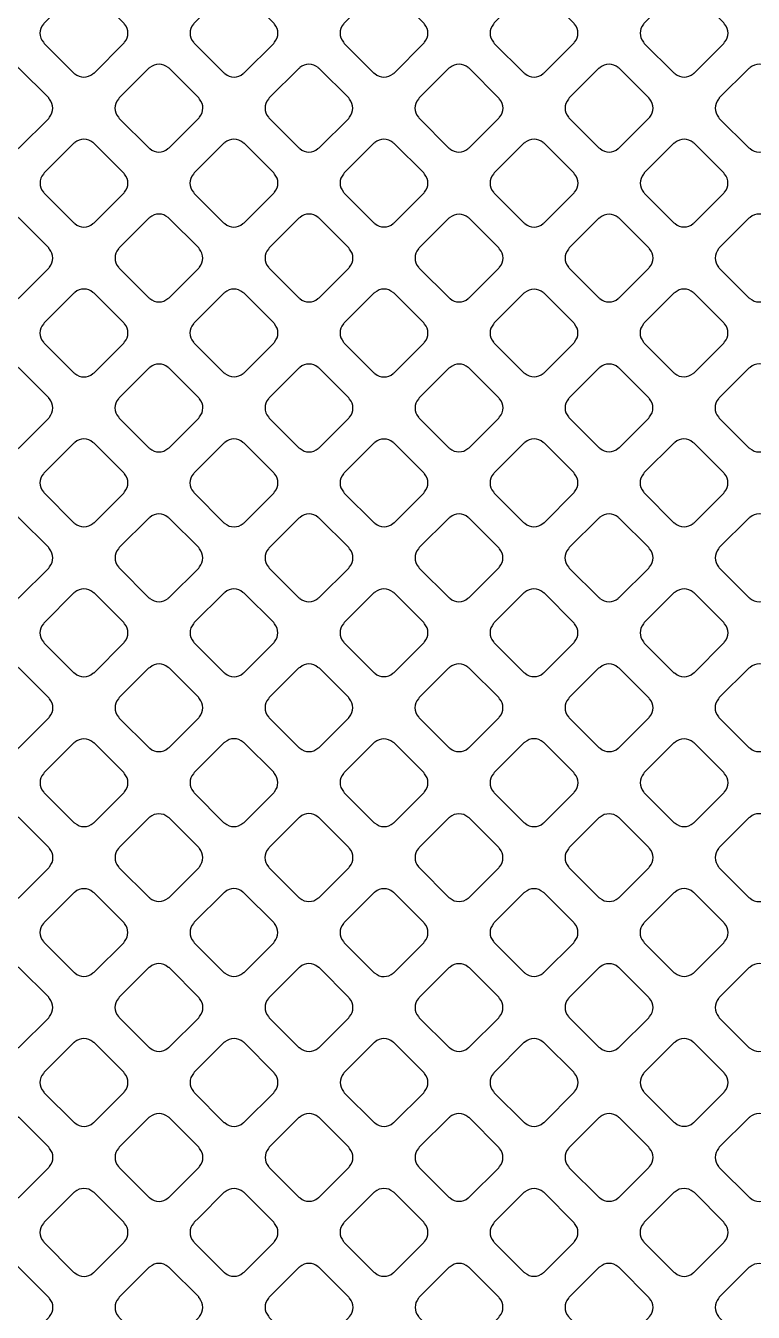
# Model space of a CAD drawing. Extents: x 0 to 248, y 0 to 175.
# Drawn here: x 89.79 to 90.835, y 135.872 to 137.722 of the extents above; entities that cross this region are included whole.
import ezdxf

# ---------------------------------------------------------------- set-up
doc = ezdxf.new("R2010")
doc.units = 0
doc.layers.add('gbr-dxf', color=7, linetype='Continuous')

msp = doc.modelspace()

# ---------------------------------------------------------------- linework, layer by layer
at = {"layer": 'gbr-dxf', "linetype": 'Continuous'}
for points in [[(89.8157, 137.7241, 0.378939), (89.8158, 137.6981, -0.100154), (89.8168, 137.6964), (89.8593, 137.6538, -0.095602), (89.861, 137.6529, 0.378747), (89.8869, 137.6529, -0.09601), (89.8885, 137.6539), (89.9313, 137.6966, -0.095916), (89.9323, 137.6983, 0.378952), (89.9323, 137.7242, -0.09601), (89.9313, 137.7258), (89.8887, 137.7684, -0.100093), (89.887, 137.7694, 0.379112), (89.8611, 137.7694, -0.096614), (89.8594, 137.7684), (89.8167, 137.7257, -0.095895)], [(90.0313, 137.6982, -0.082787), (90.0322, 137.6968), (90.075, 137.654, -0.096227), (90.0766, 137.653, 0.379422), (90.1026, 137.653, -0.095956), (90.1042, 137.654), (90.1467, 137.6965, -0.096332), (90.1477, 137.6981, 0.379308), (90.1477, 137.7241, -0.095968), (90.1467, 137.7257), (90.1042, 137.7683, -0.100093), (90.1024, 137.7693, 0.378945), (90.0765, 137.7693, -0.09657), (90.0749, 137.7684), (90.0323, 137.7258, -0.096423), (90.0313, 137.7241, 0.378964)], [(90.2468, 137.7241, 0.37947), (90.2469, 137.6982, -0.100399), (90.2479, 137.6964), (90.2904, 137.6539, -0.096627), (90.292, 137.653, 0.379308), (90.318, 137.6529, -0.095862), (90.3196, 137.6539), (90.3623, 137.6966, -0.095916), (90.3632, 137.6982, 0.379422), (90.3632, 137.7242, -0.096723), (90.3622, 137.7258), (90.3198, 137.7683, -0.100519), (90.318, 137.7693, 0.379357), (90.2921, 137.7694, -0.096507), (90.2904, 137.7684), (90.2478, 137.7258, -0.096527)], [(90.4624, 137.7242, 0.37947), (90.4624, 137.6983, -0.104392), (90.4634, 137.6965), (90.5059, 137.654, -0.10046), (90.5076, 137.653, 0.379451), (90.5336, 137.653, -0.096117), (90.5352, 137.654), (90.5778, 137.6966, -0.095796), (90.5788, 137.6982, 0.378633), (90.5788, 137.7241, -0.091952), (90.5779, 137.7257), (90.5351, 137.7684, -0.095602), (90.5335, 137.7694, 0.378964), (90.5076, 137.7694, -0.095862), (90.5059, 137.7684), (90.4634, 137.7259, -0.096423)], [(90.6779, 137.6983, -0.108396), (90.679, 137.6964), (90.7214, 137.654, -0.10417), (90.7232, 137.6529, 0.379011), (90.7492, 137.6529, -0.09601), (90.7508, 137.6539), (90.7934, 137.6965, -0.096227), (90.7944, 137.6981, 0.379422), (90.7944, 137.7241, -0.104293), (90.7933, 137.7259), (90.7509, 137.7683, -0.108174), (90.7491, 137.7693, 0.3795), (90.7231, 137.7693, -0.096614), (90.7215, 137.7684), (90.6789, 137.7258, -0.096539), (90.6779, 137.7242, 0.378645)], [(89.7081, 137.5904, -0.10047), (89.7091, 137.5887), (89.7516, 137.5462, -0.096857), (89.7533, 137.5452, 0.379237), (89.7792, 137.5452, -0.096031), (89.7808, 137.5462), (89.8234, 137.5887, -0.096328), (89.8244, 137.5904, 0.379465), (89.8243, 137.6163, -0.096723), (89.8234, 137.618), (89.7806, 137.6607, -0.083681), (89.7792, 137.6616, 0.379731), (89.7533, 137.6616, -0.096458), (89.7516, 137.6606), (89.7091, 137.6181, -0.096627), (89.7081, 137.6164, 0.379731)], [(89.9235, 137.6163, 0.378889), (89.9235, 137.5904, -0.104099), (89.9246, 137.5886), (89.967, 137.5462, -0.09979), (89.9687, 137.5452, 0.379639), (89.9947, 137.5452, -0.095956), (89.9963, 137.5461), (90.039, 137.5888, -0.096332), (90.0399, 137.5904, 0.379451), (90.04, 137.6163, -0.10824), (90.0389, 137.6182), (89.9964, 137.6607, -0.095895), (89.9948, 137.6617, 0.378645), (89.9689, 137.6617, -0.096355), (89.9672, 137.6607), (89.9245, 137.618, -0.096206)], [(90.1391, 137.5904, -0.091954), (90.1401, 137.5889), (90.1828, 137.5462, -0.087638), (90.1843, 137.5452, 0.379308), (90.2102, 137.5452, -0.095862), (90.2119, 137.5462), (90.2544, 137.5887, -0.095916), (90.2554, 137.5904, 0.378952), (90.2554, 137.6163, -0.103884), (90.2544, 137.6181), (90.2118, 137.6606, -0.092398), (90.2103, 137.6616, 0.37947), (90.1843, 137.6616, -0.096723), (90.1827, 137.6606), (90.1401, 137.6181, -0.096857), (90.1391, 137.6164, 0.379731)], [(90.3545, 137.6163, 0.379605), (90.3545, 137.5904, -0.092348), (90.3555, 137.5888), (90.3983, 137.546, -0.088202), (90.3998, 137.5451, 0.37981), (90.4257, 137.5451, -0.095956), (90.4274, 137.5461), (90.4701, 137.5888, -0.096332), (90.4711, 137.5905, 0.37981), (90.4711, 137.6164, -0.088442), (90.4701, 137.6179), (90.4274, 137.6607, -0.092898), (90.4258, 137.6616, 0.379297), (90.3999, 137.6617, -0.096367), (90.3982, 137.6607), (90.3555, 137.618, -0.096328)], [(90.5701, 137.6163, 0.379347), (90.5701, 137.5904, -0.091954), (90.5711, 137.5888), (90.6137, 137.5462, -0.104264), (90.6155, 137.5452, 0.379451), (90.6414, 137.5452, -0.096117), (90.6431, 137.5462), (90.6857, 137.5888, -0.095895), (90.6867, 137.5904, 0.378647), (90.6867, 137.6163, -0.087248), (90.6858, 137.6178), (90.6429, 137.6607, -0.091631), (90.6413, 137.6616, 0.378338), (90.6154, 137.6616, -0.096377), (90.6138, 137.6607), (90.5711, 137.618, -0.096539)], [(90.7857, 137.5904, -0.100428), (90.7867, 137.5887), (90.8292, 137.5462, -0.096842), (90.8309, 137.5452, 0.379465), (90.8568, 137.5452, -0.096103), (90.8585, 137.5462), (90.9011, 137.5888, -0.095819), (90.9021, 137.5905, 0.37981), (90.9021, 137.6164, -0.096458), (90.9011, 137.6181), (90.8587, 137.6605, -0.100824), (90.8569, 137.6616, 0.379731), (90.831, 137.6616, -0.096723), (90.8293, 137.6606), (90.7867, 137.618, -0.096857), (90.7858, 137.6163, 0.379297)], [(89.8158, 137.4827, -0.096259), (89.8168, 137.481), (89.8595, 137.4384, -0.092187), (89.861, 137.4374, 0.379201), (89.887, 137.4374, -0.095956), (89.8886, 137.4384), (89.9312, 137.481, -0.096332), (89.9322, 137.4826, 0.37981), (89.9322, 137.5086, -0.084073), (89.9313, 137.51), (89.8884, 137.5529, -0.088334), (89.887, 137.5538, 0.379357), (89.861, 137.5538, -0.096507), (89.8594, 137.5529), (89.8168, 137.5103, -0.096527), (89.8158, 137.5086, 0.379112)], [(90.0313, 137.4826, -0.107999), (90.0324, 137.4808), (90.0747, 137.4385, -0.104691), (90.0765, 137.4374, 0.379237), (90.1024, 137.4374, -0.09601), (90.1041, 137.4384), (90.1467, 137.4811, -0.096227), (90.1477, 137.4827, 0.379465), (90.1477, 137.5087, -0.104293), (90.1467, 137.5105), (90.1044, 137.5528, -0.108174), (90.1025, 137.5538, 0.379731), (90.0765, 137.5538, -0.096723), (90.0749, 137.5528), (90.0323, 137.5103, -0.096857), (90.0313, 137.5086, 0.379731)], [(90.2469, 137.5087, 0.378889), (90.2469, 137.4828, -0.096117), (90.2479, 137.4811), (90.2905, 137.4384, -0.092126), (90.2921, 137.4375, 0.379413), (90.3181, 137.4375, -0.096367), (90.3197, 137.4384), (90.3622, 137.481, -0.095895), (90.3632, 137.4826, 0.379201), (90.3632, 137.5086, -0.10047), (90.3622, 137.5103), (90.3197, 137.5527, -0.10399), (90.3179, 137.5538, 0.379297), (90.292, 137.5538, -0.096367), (90.2904, 137.5528), (90.2478, 137.5103, -0.095997)], [(90.4623, 137.4826, -0.087784), (90.4632, 137.4811), (90.5059, 137.4384, -0.100151), (90.5076, 137.4374, 0.37981), (90.5336, 137.4374, -0.095956), (90.5353, 137.4384), (90.5779, 137.481, -0.096332), (90.5789, 137.4826, 0.37981), (90.5789, 137.5086, -0.092523), (90.5779, 137.5102), (90.5352, 137.5529, -0.096857), (90.5336, 137.5538, 0.379731), (90.5076, 137.5538, -0.096458), (90.5059, 137.5529), (90.4633, 137.5102, -0.096627), (90.4623, 137.5085, 0.379731)], [(90.678, 137.5086, 0.37947), (90.678, 137.4826, -0.104392), (90.6791, 137.4809), (90.7214, 137.4385, -0.100151), (90.7231, 137.4375, 0.37981), (90.7491, 137.4375, -0.095956), (90.7508, 137.4385), (90.7933, 137.481, -0.096332), (90.7943, 137.4827, 0.379092), (90.7943, 137.5086, -0.09119), (90.7934, 137.5102), (90.7508, 137.5528, -0.095488), (90.7491, 137.5538, 0.37905), (90.7232, 137.5538, -0.095968), (90.7215, 137.5528), (90.679, 137.5103, -0.096857)], [(89.708, 137.4008, 0.379605), (89.708, 137.3749, -0.096625), (89.709, 137.3732), (89.7517, 137.3306, -0.092233), (89.7532, 137.3296, 0.37981), (89.7792, 137.3296, -0.095956), (89.7808, 137.3306), (89.8235, 137.3732, -0.096332), (89.8244, 137.3749, 0.37981), (89.8244, 137.4008, -0.10047), (89.8234, 137.4026), (89.7808, 137.4452, -0.088202), (89.7793, 137.4461, 0.379297), (89.7533, 137.4462, -0.096217), (89.7517, 137.4452), (89.709, 137.4025, -0.096527)], [(89.9236, 137.4009, 0.37947), (89.9236, 137.3749, -0.100399), (89.9246, 137.3732), (89.9671, 137.3307, -0.096627), (89.9688, 137.3297, 0.379308), (89.9947, 137.3297, -0.095862), (89.9964, 137.3307), (90.0389, 137.3732, -0.095916), (90.0399, 137.3748, 0.379422), (90.0399, 137.4008, -0.096723), (90.0389, 137.4025), (89.9962, 137.4452, -0.083681), (89.9948, 137.4461, 0.379357), (89.9688, 137.4461, -0.096507), (89.9672, 137.4451), (89.9246, 137.4025, -0.096527)], [(90.139, 137.4008, 0.37947), (90.1391, 137.3749, -0.103917), (90.1401, 137.3731), (90.1825, 137.3306, -0.10046), (90.1843, 137.3296, 0.37981), (90.2102, 137.3296, -0.096625), (90.2119, 137.3306), (90.2545, 137.3732, -0.096111), (90.2555, 137.3749, 0.379308), (90.2555, 137.4008, -0.108121), (90.2544, 137.4027), (90.212, 137.4452, -0.096527), (90.2103, 137.4462, 0.379), (90.1844, 137.4462, -0.095862), (90.1827, 137.4452), (90.14, 137.4025, -0.096328)], [(90.3546, 137.3749, -0.087613), (90.3555, 137.3734), (90.3985, 137.3305, -0.083), (90.3999, 137.3296, 0.37889), (90.4258, 137.3296, -0.096117), (90.4275, 137.3306), (90.4701, 137.3732, -0.095895), (90.4711, 137.3749, 0.379201), (90.4711, 137.4008, -0.092348), (90.4701, 137.4024), (90.4274, 137.4451, -0.096111), (90.4258, 137.446, 0.379731), (90.3998, 137.446, -0.096458), (90.3982, 137.4451), (90.3556, 137.4025, -0.096627), (90.3546, 137.4009, 0.3795)], [(90.5701, 137.3748, -0.087848), (90.571, 137.3733), (90.6136, 137.3307, -0.10046), (90.6153, 137.3297, 0.37981), (90.6413, 137.3297, -0.096625), (90.643, 137.3307), (90.6856, 137.3733, -0.096111), (90.6866, 137.3749, 0.37981), (90.6866, 137.4009, -0.092418), (90.6856, 137.4025), (90.643, 137.445, -0.096857), (90.6414, 137.446, 0.379731), (90.6154, 137.446, -0.096458), (90.6138, 137.445), (90.5711, 137.4024, -0.096627), (90.5701, 137.4007, 0.379731)], [(90.7857, 137.4009, 0.379347), (90.7857, 137.3749, -0.096625), (90.7867, 137.3733), (90.8292, 137.3307, -0.092233), (90.8308, 137.3297, 0.379308), (90.8567, 137.3297, -0.09601), (90.8584, 137.3307), (90.9011, 137.3734, -0.096227), (90.9021, 137.3751, 0.37874), (90.9021, 137.401, -0.08282), (90.9012, 137.4024), (90.8583, 137.4452, -0.087742), (90.8569, 137.4461, 0.378338), (90.831, 137.4462, -0.096025), (90.8293, 137.4452), (90.7866, 137.4025, -0.095895)], [(89.8158, 137.293, 0.379249), (89.8158, 137.2671, -0.092348), (89.8167, 137.2655), (89.8595, 137.2228, -0.088334), (89.8609, 137.2219, 0.379237), (89.8869, 137.2218, -0.096031), (89.8885, 137.2228), (89.9313, 137.2656, -0.095585), (89.9323, 137.2672, 0.379011), (89.9323, 137.2932, -0.087946), (89.9314, 137.2946), (89.8886, 137.3374, -0.092398), (89.887, 137.3384, 0.379112), (89.8611, 137.3384, -0.096614), (89.8594, 137.3374), (89.8167, 137.2947, -0.096195)], [(90.0313, 137.2931, 0.379605), (90.0313, 137.2671, -0.092348), (90.0323, 137.2656), (90.0748, 137.223, -0.10399), (90.0766, 137.222, 0.37981), (90.1026, 137.222, -0.095956), (90.1042, 137.223), (90.1467, 137.2655, -0.096332), (90.1477, 137.2671, 0.37981), (90.1477, 137.2931, -0.088442), (90.1468, 137.2946), (90.104, 137.3373, -0.092898), (90.1024, 137.3383, 0.379297), (90.0765, 137.3383, -0.096367), (90.0749, 137.3373), (90.0323, 137.2947, -0.096328)], [(90.2468, 137.2931, 0.37947), (90.2469, 137.2671, -0.107999), (90.2479, 137.2653), (90.2903, 137.2229, -0.104264), (90.2921, 137.2218, 0.37981), (90.3181, 137.2218, -0.096625), (90.3197, 137.2228), (90.3623, 137.2654, -0.096111), (90.3633, 137.2671, 0.379308), (90.3633, 137.293, -0.104256), (90.3623, 137.2948), (90.3199, 137.3373, -0.108196), (90.318, 137.3383, 0.379), (90.2921, 137.3383, -0.095968), (90.2904, 137.3373), (90.2478, 137.2947, -0.096527)], [(90.4624, 137.2671, -0.083226), (90.4633, 137.2657), (90.506, 137.2229, -0.095895), (90.5077, 137.222, 0.378747), (90.5336, 137.222, -0.09601), (90.5352, 137.2229), (90.5778, 137.2655, -0.096227), (90.5787, 137.2671, 0.379422), (90.5787, 137.2931, -0.096458), (90.5778, 137.2947), (90.5353, 137.3372, -0.100499), (90.5336, 137.3382, 0.379731), (90.5076, 137.3382, -0.096458), (90.5059, 137.3372), (90.4634, 137.2947, -0.096627), (90.4624, 137.293, 0.3795)], [(90.6779, 137.2931, 0.378939), (90.6779, 137.2671, -0.100082), (90.6789, 137.2654), (90.7214, 137.2229, -0.096227), (90.723, 137.2219, 0.379201), (90.749, 137.222, -0.095956), (90.7506, 137.2229), (90.7932, 137.2656, -0.096111), (90.7942, 137.2672, 0.37981), (90.7942, 137.2932, -0.096458), (90.7932, 137.2948), (90.7508, 137.3373, -0.100824), (90.7491, 137.3383, 0.3795), (90.7231, 137.3383, -0.096614), (90.7215, 137.3373), (90.6789, 137.2947, -0.096539)], [(89.7081, 137.1594, -0.09253), (89.7091, 137.1578), (89.7518, 137.1151, -0.088207), (89.7533, 137.1142, 0.379308), (89.7792, 137.1142, -0.095862), (89.7809, 137.1151), (89.8234, 137.1577, -0.095916), (89.8244, 137.1593, 0.378952), (89.8244, 137.1853, -0.103884), (89.8234, 137.187), (89.7808, 137.2296, -0.092398), (89.7792, 137.2306, 0.37947), (89.7533, 137.2305, -0.096723), (89.7516, 137.2296), (89.7091, 137.187, -0.096857), (89.7081, 137.1854, 0.379731)], [(89.9235, 137.1853, 0.37947), (89.9235, 137.1594, -0.096625), (89.9245, 137.1577), (89.9672, 137.1151, -0.092233), (89.9687, 137.1141, 0.37981), (89.9947, 137.1141, -0.095956), (89.9963, 137.1151), (90.039, 137.1577, -0.096332), (90.0399, 137.1594, 0.379308), (90.04, 137.1853, -0.100076), (90.039, 137.187), (89.9963, 137.2297, -0.087865), (89.9948, 137.2306, 0.379), (89.9689, 137.2306, -0.095968), (89.9672, 137.2297), (89.9245, 137.187, -0.096423)], [(90.1391, 137.1594, -0.10047), (90.1401, 137.1577), (90.1827, 137.1151, -0.096111), (90.1844, 137.1141, 0.37981), (90.2104, 137.1141, -0.095956), (90.212, 137.1151), (90.2545, 137.1576, -0.096332), (90.2555, 137.1592, 0.37981), (90.2555, 137.1852, -0.096723), (90.2545, 137.1869), (90.2117, 137.2297, -0.083681), (90.2103, 137.2305, 0.379731), (90.1843, 137.2305, -0.096458), (90.1827, 137.2296), (90.1401, 137.187, -0.096627), (90.1391, 137.1854, 0.379731)], [(90.3546, 137.1852, 0.37947), (90.3546, 137.1593, -0.099964), (90.3556, 137.1575), (90.3981, 137.1151, -0.096111), (90.3998, 137.1141, 0.37981), (90.4257, 137.1141, -0.095956), (90.4274, 137.1151), (90.4701, 137.1578, -0.096332), (90.4711, 137.1594, 0.379308), (90.4711, 137.1854, -0.095968), (90.4701, 137.187), (90.4276, 137.2295, -0.10077), (90.4259, 137.2305, 0.379), (90.4, 137.2305, -0.095968), (90.3983, 137.2296), (90.3556, 137.1869, -0.096527)], [(90.5701, 137.1853, 0.379249), (90.5701, 137.1594, -0.083317), (90.571, 137.158), (90.6137, 137.1153, -0.096111), (90.6153, 137.1143, 0.379308), (90.6413, 137.1143, -0.09601), (90.6429, 137.1152), (90.6855, 137.1578, -0.095916), (90.6864, 137.1594, 0.379422), (90.6864, 137.1854, -0.096625), (90.6854, 137.187), (90.643, 137.2295, -0.100476), (90.6413, 137.2305, 0.3795), (90.6153, 137.2305, -0.096614), (90.6137, 137.2295), (90.5711, 137.1869, -0.096195)], [(90.7855, 137.1853, 0.378939), (90.7855, 137.1594, -0.092029), (90.7865, 137.1578), (90.8293, 137.115, -0.087648), (90.8308, 137.1141, 0.379201), (90.8568, 137.1141, -0.095956), (90.8584, 137.1151), (90.9011, 137.1578, -0.096332), (90.9021, 137.1594, 0.37981), (90.9021, 137.1854, -0.088442), (90.9012, 137.1869), (90.8584, 137.2297, -0.092289), (90.8568, 137.2306, 0.3795), (90.8309, 137.2307, -0.096614), (90.8292, 137.2297), (90.7865, 137.187, -0.096195)], [(89.8158, 137.0776, 0.379605), (89.8158, 137.0516, -0.088014), (89.8167, 137.0501), (89.8596, 137.0073, -0.083733), (89.861, 137.0064, 0.37981), (89.887, 137.0064, -0.096625), (89.8886, 137.0074), (89.9312, 137.05, -0.096111), (89.9322, 137.0516, 0.37981), (89.9322, 137.0776, -0.09253), (89.9312, 137.0791), (89.8886, 137.1218, -0.096627), (89.887, 137.1228, 0.379297), (89.861, 137.1228, -0.096355), (89.8594, 137.1218), (89.8168, 137.0792, -0.096423)], [(90.0313, 137.0515, -0.087784), (90.0322, 137.0501), (90.0749, 137.0073, -0.100151), (90.0766, 137.0063, 0.37981), (90.1026, 137.0063, -0.095956), (90.1042, 137.0073), (90.1468, 137.0499, -0.096332), (90.1478, 137.0516, 0.37981), (90.1478, 137.0776, -0.092348), (90.1469, 137.0791), (90.1042, 137.1218, -0.096111), (90.1025, 137.1228, 0.379731), (90.0766, 137.1228, -0.096458), (90.0749, 137.1218), (90.0322, 137.0792, -0.096627), (90.0313, 137.0775, 0.379731)], [(90.2469, 137.0515, -0.092139), (90.2479, 137.05), (90.2903, 137.0075, -0.104264), (90.2921, 137.0065, 0.37981), (90.3181, 137.0065, -0.096625), (90.3197, 137.0074), (90.3622, 137.0499, -0.096111), (90.3632, 137.0516, 0.37981), (90.3632, 137.0776, -0.088014), (90.3623, 137.079), (90.3196, 137.1217, -0.092623), (90.318, 137.1227, 0.379731), (90.2921, 137.1227, -0.096458), (90.2904, 137.1217), (90.2479, 137.0792, -0.096627), (90.2469, 137.0775, 0.379731)], [(90.4623, 137.0515, -0.096625), (90.4633, 137.0499), (90.5056, 137.0075, -0.107961), (90.5075, 137.0065, 0.37981), (90.5335, 137.0065, -0.095956), (90.5351, 137.0074), (90.5778, 137.0501, -0.096332), (90.5787, 137.0517, 0.37981), (90.5787, 137.0777, -0.10047), (90.5777, 137.0794), (90.5354, 137.1218, -0.10399), (90.5336, 137.1228, 0.379731), (90.5076, 137.1228, -0.096458), (90.5059, 137.1218), (90.4633, 137.0792, -0.096627), (90.4623, 137.0775, 0.379731)], [(90.6779, 137.0517, -0.096625), (90.6789, 137.0501), (90.7216, 137.0074, -0.092072), (90.7231, 137.0064, 0.379451), (90.7491, 137.0064, -0.096117), (90.7507, 137.0074), (90.7933, 137.0499, -0.095796), (90.7943, 137.0516, 0.378779), (90.7943, 137.0775, -0.099971), (90.7933, 137.0792), (90.7507, 137.1218, -0.104677), (90.7489, 137.1228, 0.37947), (90.723, 137.1228, -0.096458), (90.7213, 137.1218), (90.6789, 137.0794, -0.096627), (90.6779, 137.0777, 0.379731)], [(89.708, 136.9698, 0.379605), (89.708, 136.9438, -0.103917), (89.7091, 136.942), (89.7515, 136.8996, -0.10046), (89.7532, 136.8986, 0.379451), (89.7792, 136.8986, -0.096117), (89.7808, 136.8996), (89.8235, 136.9422, -0.095796), (89.8245, 136.9439, 0.37889), (89.8244, 136.9698, -0.107922), (89.8234, 136.9717), (89.7809, 137.0141, -0.095796), (89.7793, 137.0151, 0.378645), (89.7534, 137.0151, -0.09657), (89.7517, 137.0141), (89.709, 136.9714, -0.096423)], [(89.9236, 136.9439, -0.09253), (89.9246, 136.9423), (89.9674, 136.8995, -0.088207), (89.9689, 136.8986, 0.37981), (89.9948, 136.8986, -0.096625), (89.9965, 136.8996), (90.039, 136.9421, -0.096111), (90.0399, 136.9437, 0.37981), (90.0399, 136.9697, -0.104293), (90.0389, 136.9715), (89.9963, 137.0141, -0.092289), (89.9948, 137.015, 0.379731), (89.9688, 137.015, -0.096723), (89.9671, 137.014), (89.9246, 136.9715, -0.096857), (89.9236, 136.9699, 0.379731)], [(90.1391, 136.9438, -0.096625), (90.1401, 136.9421), (90.1827, 136.8995, -0.092072), (90.1843, 136.8986, 0.37981), (90.2102, 136.8986, -0.096625), (90.2119, 136.8996), (90.2545, 136.9422, -0.096111), (90.2555, 136.9438, 0.37981), (90.2555, 136.9698, -0.100585), (90.2545, 136.9715), (90.2119, 137.0141, -0.088202), (90.2104, 137.015, 0.379731), (90.1844, 137.015, -0.096458), (90.1828, 137.014), (90.1401, 136.9714, -0.096627), (90.1391, 136.9697, 0.379731)], [(90.3546, 136.9698, 0.378939), (90.3546, 136.9439, -0.096117), (90.3556, 136.9422), (90.3982, 136.8996, -0.092187), (90.3998, 136.8987, 0.379201), (90.4257, 136.8987, -0.095956), (90.4274, 136.8997), (90.47, 136.9423, -0.096111), (90.4709, 136.9439, 0.37981), (90.4709, 136.9699, -0.083792), (90.47, 136.9713), (90.4273, 137.0141, -0.088207), (90.4258, 137.015, 0.3795), (90.3998, 137.015, -0.096614), (90.3982, 137.014), (90.3556, 136.9715, -0.096539)], [(90.57, 136.9438, -0.096625), (90.571, 136.9422), (90.6135, 136.8997, -0.107817), (90.6153, 136.8986, 0.37981), (90.6413, 136.8986, -0.096625), (90.643, 136.8996), (90.6856, 136.9422, -0.096111), (90.6866, 136.9439, 0.37981), (90.6866, 136.9699, -0.100399), (90.6855, 136.9716), (90.6431, 137.0141, -0.10437), (90.6413, 137.0151, 0.379731), (90.6153, 137.0151, -0.096458), (90.6136, 137.0141), (90.571, 136.9715, -0.096627), (90.57, 136.9698, 0.379731)], [(90.7857, 136.9439, -0.087784), (90.7866, 136.9424), (90.8295, 136.8995, -0.083651), (90.8309, 136.8986, 0.37981), (90.8569, 136.8986, -0.095956), (90.8585, 136.8996), (90.9011, 136.9421, -0.096332), (90.9021, 136.9438, 0.37981), (90.9021, 136.9698, -0.092348), (90.9011, 136.9713), (90.8585, 137.014, -0.096111), (90.8568, 137.015, 0.379731), (90.8308, 137.015, -0.096458), (90.8292, 137.014), (90.7867, 136.9715, -0.096627), (90.7857, 136.9698, 0.379731)], [(89.8158, 136.862, 0.37947), (89.8158, 136.836, -0.099964), (89.8168, 136.8343), (89.8594, 136.7917, -0.09904), (89.8611, 136.7908, 0.378858), (89.887, 136.7908, -0.095527), (89.8886, 136.7917), (89.9314, 136.8345, -0.095796), (89.9323, 136.8361, 0.379292), (89.9323, 136.8621, -0.096625), (89.9313, 136.8637), (89.8888, 136.9063, -0.100151), (89.887, 136.9073, 0.379357), (89.8611, 136.9073, -0.096507), (89.8594, 136.9063), (89.8167, 136.8636, -0.096527)], [(90.0314, 136.8361, -0.095866), (90.0324, 136.8345), (90.075, 136.7919, -0.095602), (90.0766, 136.7909, 0.378906), (90.1026, 136.7909, -0.095506), (90.1042, 136.7919), (90.1467, 136.8344, -0.095796), (90.1477, 136.8361, 0.379292), (90.1477, 136.862, -0.100902), (90.1467, 136.8637), (90.1043, 136.9061, -0.104691), (90.1025, 136.9071, 0.379731), (90.0765, 136.9071, -0.096723), (90.0749, 136.9061), (90.0325, 136.8637, -0.096857), (90.0315, 136.8621, 0.379412)], [(90.2468, 136.8361, -0.099534), (90.2478, 136.8344), (90.2904, 136.7918, -0.091364), (90.292, 136.7909, 0.378943), (90.3179, 136.7909, -0.09527), (90.3195, 136.7918), (90.3623, 136.8346, -0.095798), (90.3632, 136.8362, 0.378386), (90.3632, 136.8621, -0.096238), (90.3622, 136.8638), (90.3197, 136.9063, -0.10077), (90.318, 136.9073, 0.379), (90.2921, 136.9073, -0.095968), (90.2904, 136.9063), (90.2478, 136.8637, -0.096527), (90.2468, 136.862, 0.379023)], [(90.4623, 136.8363, -0.103681), (90.4634, 136.8345), (90.5059, 136.792, -0.103498), (90.5077, 136.7909, 0.378906), (90.5336, 136.7909, -0.095506), (90.5352, 136.7919), (90.5778, 136.8344, -0.095796), (90.5787, 136.8361, 0.379292), (90.5787, 136.862, -0.092636), (90.5778, 136.8636), (90.5351, 136.9063, -0.096627), (90.5334, 136.9073, 0.3795), (90.5075, 136.9073, -0.096614), (90.5058, 136.9063), (90.4633, 136.8638, -0.096527), (90.4624, 136.8622, 0.378364)], [(90.6779, 136.8361, -0.103506), (90.6789, 136.8343), (90.7214, 136.7917, -0.09904), (90.7231, 136.7908, 0.378894), (90.7491, 136.7908, -0.095506), (90.7507, 136.7917), (90.7934, 136.8344, -0.095796), (90.7943, 136.836, 0.379292), (90.7943, 136.862, -0.108361), (90.7933, 136.8639), (90.7508, 136.9063, -0.096857), (90.7491, 136.9073, 0.379357), (90.7232, 136.9073, -0.096507), (90.7215, 136.9064), (90.6788, 136.8637, -0.096527), (90.6779, 136.862, 0.379023)], [(89.7081, 136.7283, -0.091558), (89.709, 136.7268), (89.7516, 136.6842, -0.104018), (89.7534, 136.6831, 0.379731), (89.7794, 136.6831, -0.095865), (89.781, 136.6841), (89.8235, 136.7266, -0.095628), (89.8245, 136.7282, 0.379731), (89.8245, 136.7542, -0.087748), (89.8236, 136.7557), (89.7811, 136.7981, -0.095886), (89.7791, 136.7993, 0.379617), (89.7533, 136.7993, -0.099022), (89.7512, 136.7981), (89.709, 136.7559, -0.096266), (89.7081, 136.7543, 0.379731)], [(89.9236, 136.7282, -0.103612), (89.9246, 136.7265), (89.967, 136.6841, -0.09979), (89.9687, 136.6831, 0.379731), (89.9947, 136.6831, -0.09572), (89.9963, 136.6841), (90.039, 136.7267, -0.095916), (90.0399, 136.7283, 0.379731), (90.0399, 136.7543, -0.107762), (90.0389, 136.7562), (89.9969, 136.7981, -0.098954), (89.9948, 136.7994, 0.379525), (89.969, 136.7994, -0.099214), (89.9669, 136.7981), (89.9246, 136.7559, -0.096266), (89.9236, 136.7542, 0.379731)], [(90.1391, 136.7284, -0.091663), (90.1401, 136.7268), (90.1828, 136.6841, -0.086956), (90.1843, 136.6832, 0.379731), (90.2102, 136.6832, -0.095756), (90.2119, 136.6842), (90.2544, 136.7267, -0.095628), (90.2553, 136.7283, 0.379731), (90.2553, 136.7543, -0.104215), (90.2543, 136.7561), (90.2122, 136.7982, -0.095886), (90.2102, 136.7994, 0.379525), (90.1844, 136.7994, -0.099214), (90.1823, 136.7981), (90.1401, 136.756, -0.096266), (90.1391, 136.7543, 0.379731)], [(90.3545, 136.7283, -0.08701), (90.3554, 136.7269), (90.3981, 136.6841, -0.099696), (90.3998, 136.6831, 0.379287), (90.4258, 136.6831, -0.095612), (90.4274, 136.6841), (90.4701, 136.7268, -0.095602), (90.4711, 136.7284, 0.379293), (90.471, 136.7543, -0.091954), (90.4701, 136.7559), (90.4276, 136.7983, -0.091168), (90.4257, 136.7995, 0.379961), (90.3998, 136.7995, -0.092718), (90.3979, 136.7983), (90.3555, 136.7559, -0.096111), (90.3545, 136.7543, 0.379289)], [(90.5701, 136.7283, -0.091558), (90.5711, 136.7268), (90.6137, 136.6842, -0.104584), (90.6155, 136.6831, 0.379672), (90.6414, 136.6831, -0.095612), (90.6431, 136.6841), (90.6856, 136.7266, -0.095602), (90.6866, 136.7283, 0.378906), (90.6866, 136.7542, -0.087191), (90.6857, 136.7557), (90.6431, 136.7982, -0.093481), (90.6411, 136.7994, 0.378975), (90.6154, 136.7993, -0.099382), (90.6133, 136.7981), (90.5711, 136.7559, -0.096266), (90.5701, 136.7543, 0.379731)], [(90.7856, 136.7541, 0.379293), (90.7856, 136.7282, -0.096119), (90.7866, 136.7266), (90.829, 136.6842, -0.107475), (90.8309, 136.6831, 0.379731), (90.8568, 136.6831, -0.09572), (90.8585, 136.6841), (90.9011, 136.7267, -0.096214), (90.9021, 136.7284, 0.379672), (90.9021, 136.7543, -0.099645), (90.9011, 136.756), (90.8591, 136.7981, -0.105033), (90.8568, 136.7994, 0.378431), (90.8311, 136.7994, -0.098463), (90.829, 136.7981), (90.7866, 136.7558, -0.095796)], [(89.8159, 136.6205, -0.091663), (89.8168, 136.6189), (89.8593, 136.5765, -0.103446), (89.8611, 136.5754, 0.379731), (89.8871, 136.5754, -0.096265), (89.8887, 136.5764), (89.9312, 136.6189, -0.095916), (89.9322, 136.6205, 0.379731), (89.9322, 136.6465, -0.087549), (89.9313, 136.648), (89.8886, 136.6907, -0.091913), (89.887, 136.6916, 0.379731), (89.861, 136.6916, -0.09572), (89.8594, 136.6907), (89.8168, 136.6481, -0.096266), (89.8159, 136.6465, 0.379731)], [(90.0313, 136.6206, -0.103506), (90.0323, 136.6188), (90.0747, 136.5764, -0.100039), (90.0765, 136.5754, 0.379287), (90.1024, 136.5754, -0.095612), (90.104, 136.5763), (90.1467, 136.619, -0.095394), (90.1477, 136.6206, 0.379293), (90.1476, 136.6466, -0.107426), (90.1466, 136.6485), (90.1042, 136.6908, -0.095958), (90.1026, 136.6918, 0.379731), (90.0766, 136.6918, -0.09572), (90.075, 136.6908), (90.0323, 136.6482, -0.096332), (90.0313, 136.6465, 0.379289)], [(90.2469, 136.6207, -0.096265), (90.2478, 136.6191), (90.2905, 136.5764, -0.091703), (90.2921, 136.5754, 0.379731), (90.3181, 136.5754, -0.096265), (90.3197, 136.5764), (90.3622, 136.6189, -0.095916), (90.3632, 136.6205, 0.379731), (90.3632, 136.6465, -0.100082), (90.3622, 136.6482), (90.3197, 136.6907, -0.103868), (90.3179, 136.6917, 0.379731), (90.2919, 136.6917, -0.096265), (90.2903, 136.6908), (90.2478, 136.6483, -0.095916), (90.2469, 136.6467, 0.379731)], [(90.4623, 136.6205, -0.087343), (90.4632, 136.619), (90.506, 136.5763, -0.099711), (90.5077, 136.5753, 0.379293), (90.5336, 136.5753, -0.095956), (90.5353, 136.5763), (90.5779, 136.6189, -0.096266), (90.5789, 136.6205, 0.379731), (90.5789, 136.6465, -0.091558), (90.5779, 136.6481), (90.5352, 136.6908, -0.096332), (90.5336, 136.6918, 0.379289), (90.5076, 136.6918, -0.095506), (90.506, 136.6908), (90.4633, 136.6481, -0.095935), (90.4623, 136.6464, 0.379287)], [(90.678, 136.6205, -0.091745), (90.6789, 136.6189), (90.7214, 136.5765, -0.104018), (90.7232, 136.5754, 0.379731), (90.7491, 136.5754, -0.09572), (90.7508, 136.5764), (90.7933, 136.6189, -0.096266), (90.7943, 136.6205, 0.379731), (90.7943, 136.6465, -0.087372), (90.7933, 136.648), (90.7506, 136.6907, -0.091437), (90.7491, 136.6916, 0.379731), (90.7231, 136.6916, -0.096265), (90.7215, 136.6907), (90.6789, 136.6481, -0.095916), (90.678, 136.6465, 0.379731)], [(89.7082, 136.5128, -0.099534), (89.7092, 136.5111), (89.7517, 136.4686, -0.095602), (89.7533, 136.4676, 0.378943), (89.7793, 136.4676, -0.095866), (89.7809, 136.4686), (89.8235, 136.5112, -0.095585), (89.8245, 136.5128, 0.379324), (89.8245, 136.5388, -0.095612), (89.8235, 136.5404), (89.781, 136.5829, -0.099711), (89.7793, 136.5839, 0.378858), (89.7533, 136.5839, -0.095506), (89.7517, 136.583), (89.7092, 136.5404, -0.095602), (89.7082, 136.5388, 0.378858)], [(89.9236, 136.5128, -0.091685), (89.9245, 136.5112), (89.967, 136.4688, -0.103446), (89.9688, 136.4677, 0.379731), (89.9948, 136.4677, -0.095756), (89.9964, 136.4687), (90.0389, 136.5112, -0.095628), (90.0399, 136.5128, 0.379731), (90.0399, 136.5388, -0.087748), (90.039, 136.5403), (89.9963, 136.583, -0.091964), (89.9947, 136.5839, 0.379731), (89.9687, 136.5839, -0.096265), (89.9671, 136.583), (89.9245, 136.5404, -0.095916), (89.9236, 136.5388, 0.379731)], [(90.139, 136.5128, -0.103834), (90.14, 136.5111), (90.1825, 136.4686, -0.099696), (90.1843, 136.4676, 0.379731), (90.2102, 136.4676, -0.096265), (90.2119, 136.4685), (90.2545, 136.5112, -0.096266), (90.2555, 136.5128, 0.379731), (90.2555, 136.5388, -0.107718), (90.2544, 136.5406), (90.2119, 136.5831, -0.095916), (90.2103, 136.5841, 0.379731), (90.1843, 136.5841, -0.096265), (90.1827, 136.5831), (90.14, 136.5405, -0.095916), (90.139, 136.5388, 0.379731)], [(90.3546, 136.5128, -0.082796), (90.3555, 136.5114), (90.3983, 136.4686, -0.096266), (90.3999, 136.4676, 0.379731), (90.4259, 136.4676, -0.09572), (90.4276, 136.4686), (90.4701, 136.5111, -0.096266), (90.471, 136.5127, 0.379731), (90.471, 136.5387, -0.09572), (90.4701, 136.5403), (90.4275, 136.5829, -0.100054), (90.4257, 136.5839, 0.379731), (90.3998, 136.5839, -0.096265), (90.3981, 136.583), (90.3556, 136.5404, -0.095916), (90.3546, 136.5388, 0.379731)], [(90.5701, 136.5127, -0.087314), (90.571, 136.5112), (90.6136, 136.4686, -0.099696), (90.6153, 136.4676, 0.379731), (90.6413, 136.4676, -0.096265), (90.643, 136.4686), (90.6856, 136.5112, -0.096266), (90.6866, 136.5128, 0.379731), (90.6866, 136.5388, -0.092139), (90.6856, 136.5404), (90.643, 136.583, -0.096227), (90.6414, 136.5839, 0.379731), (90.6154, 136.5839, -0.096265), (90.6138, 136.583), (90.5711, 136.5403, -0.096266), (90.5701, 136.5386, 0.379731)], [(90.7857, 136.5388, 0.379293), (90.7857, 136.5128, -0.095956), (90.7866, 136.5112), (90.8293, 136.4685, -0.092233), (90.8309, 136.4675, 0.379321), (90.8569, 136.4675, -0.095506), (90.8585, 136.4685), (90.9011, 136.5111, -0.095796), (90.9021, 136.5128, 0.379293), (90.9021, 136.5387, -0.083151), (90.9012, 136.5401), (90.8583, 136.583, -0.087638), (90.8568, 136.584, 0.379321), (90.8309, 136.584, -0.09527), (90.8292, 136.583), (90.7866, 136.5404, -0.095602)], [(89.8158, 136.4051, -0.087248), (89.8167, 136.4036), (89.8594, 136.361, -0.099016), (89.8611, 136.36, 0.378858), (89.887, 136.36, -0.09527), (89.8886, 136.3609), (89.9312, 136.4035, -0.095602), (89.9322, 136.4052, 0.379293), (89.9322, 136.4311, -0.091954), (89.9312, 136.4327), (89.8886, 136.4753, -0.096266), (89.887, 136.4762, 0.379731), (89.861, 136.4762, -0.09572), (89.8594, 136.4753), (89.8168, 136.4327, -0.096332), (89.8158, 136.431, 0.379289)], [(90.0313, 136.4052, -0.099825), (90.0323, 136.4034), (90.0749, 136.3608, -0.095958), (90.0766, 136.3599, 0.379731), (90.1025, 136.3599, -0.09572), (90.1042, 136.3608), (90.1467, 136.4033, -0.096266), (90.1476, 136.405, 0.379731), (90.1476, 136.431, -0.09572), (90.1467, 136.4326), (90.1038, 136.4754, -0.083121), (90.1025, 136.4763, 0.379731), (90.0765, 136.4763, -0.096265), (90.0748, 136.4753), (90.0323, 136.4328, -0.095916), (90.0313, 136.4311, 0.379731)], [(90.2468, 136.4051, -0.107269), (90.2479, 136.4032), (90.2903, 136.3608, -0.103324), (90.2921, 136.3597, 0.379293), (90.3181, 136.3598, -0.09572), (90.3197, 136.3607), (90.3623, 136.4034, -0.096332), (90.3633, 136.405, 0.379289), (90.3633, 136.431, -0.103506), (90.3623, 136.4327), (90.3199, 136.4752, -0.107363), (90.318, 136.4762, 0.379293), (90.2921, 136.4762, -0.095956), (90.2904, 136.4752), (90.2478, 136.4327, -0.096314), (90.2469, 136.431, 0.379703)], [(90.4624, 136.4309, 0.379293), (90.4624, 136.405, -0.083151), (90.4633, 136.4036), (90.506, 136.3609, -0.095535), (90.5076, 136.3599, 0.379731), (90.5336, 136.3599, -0.09572), (90.5353, 136.3609), (90.5778, 136.4034, -0.096332), (90.5787, 136.405, 0.379289), (90.5788, 136.431, -0.09601), (90.5778, 136.4326), (90.5353, 136.4751, -0.100073), (90.5335, 136.4761, 0.379287), (90.5076, 136.4761, -0.096157), (90.506, 136.4752), (90.4634, 136.4326, -0.095796)], [(90.6778, 136.4309, 0.379293), (90.6778, 136.405, -0.087748), (90.6787, 136.4035), (90.7215, 136.3608, -0.100033), (90.7232, 136.3598, 0.379672), (90.7491, 136.3598, -0.096157), (90.7508, 136.3607), (90.7934, 136.4034, -0.095602), (90.7944, 136.405, 0.379214), (90.7944, 136.431, -0.092348), (90.7934, 136.4326), (90.7507, 136.4753, -0.096214), (90.7491, 136.4762, 0.379672), (90.7231, 136.4763, -0.095612), (90.7215, 136.4753), (90.6788, 136.4326, -0.095602)], [(89.7081, 136.2974, -0.09572), (89.7091, 136.2957), (89.7517, 136.2531, -0.091964), (89.7532, 136.2522, 0.379731), (89.7792, 136.2522, -0.095756), (89.7808, 136.2532), (89.8234, 136.2957, -0.095488), (89.8244, 136.2974, 0.379107), (89.8244, 136.3233, -0.101258), (89.8234, 136.3251), (89.781, 136.3674, -0.105686), (89.7792, 136.3685, 0.379506), (89.7533, 136.3685, -0.095973), (89.7516, 136.3675), (89.7091, 136.325, -0.096266), (89.7081, 136.3233, 0.379731)], [(89.9235, 136.2974, -0.08653), (89.9244, 136.2959), (89.9672, 136.2531, -0.099006), (89.9689, 136.2521, 0.378858), (89.9948, 136.2521, -0.095506), (89.9964, 136.2531), (90.039, 136.2957, -0.095602), (90.04, 136.2974, 0.379214), (90.04, 136.3233, -0.092139), (90.039, 136.3249), (89.9963, 136.3676, -0.095628), (89.9947, 136.3685, 0.379731), (89.9687, 136.3685, -0.096265), (89.9671, 136.3676), (89.9245, 136.325, -0.096111), (89.9235, 136.3233, 0.379289)], [(90.1391, 136.2973, -0.100032), (90.1401, 136.2956), (90.1827, 136.253, -0.096266), (90.1844, 136.252, 0.379731), (90.2104, 136.252, -0.09572), (90.212, 136.253), (90.2545, 136.2955, -0.096266), (90.2555, 136.2972, 0.379731), (90.2555, 136.3231, -0.09572), (90.2545, 136.3248), (90.2117, 136.3676, -0.083056), (90.2103, 136.3685, 0.379731), (90.1843, 136.3685, -0.09572), (90.1827, 136.3675), (90.1401, 136.3249, -0.096266), (90.1391, 136.3233, 0.379731)], [(90.3546, 136.2972, -0.095756), (90.3556, 136.2955), (90.398, 136.2531, -0.107475), (90.3998, 136.2521, 0.379731), (90.4258, 136.2521, -0.09572), (90.4274, 136.2531), (90.4701, 136.2957, -0.096266), (90.471, 136.2973, 0.379731), (90.471, 136.3233, -0.100032), (90.47, 136.325), (90.4277, 136.3674, -0.103821), (90.4259, 136.3684, 0.379731), (90.3999, 136.3684, -0.096265), (90.3983, 136.3674), (90.3556, 136.3248, -0.095916), (90.3546, 136.3231, 0.379731)], [(90.5701, 136.2973, -0.082796), (90.571, 136.2959), (90.6138, 136.2531, -0.095628), (90.6155, 136.2521, 0.379731), (90.6414, 136.2521, -0.096265), (90.6431, 136.2531), (90.6856, 136.2956, -0.095916), (90.6866, 136.2972, 0.379731), (90.6866, 136.3232, -0.096265), (90.6856, 136.3248), (90.643, 136.3674, -0.100054), (90.6413, 136.3684, 0.379731), (90.6153, 136.3684, -0.095756), (90.6137, 136.3674), (90.5711, 136.3249, -0.095628), (90.5701, 136.3233, 0.379731)], [(90.7857, 136.3231, 0.379293), (90.7857, 136.2972, -0.091954), (90.7866, 136.2956), (90.8293, 136.2529, -0.087978), (90.8308, 136.252, 0.379672), (90.8567, 136.252, -0.095612), (90.8584, 136.253), (90.9011, 136.2957, -0.095602), (90.9021, 136.2974, 0.379293), (90.9021, 136.3233, -0.087748), (90.9012, 136.3248), (90.8585, 136.3675, -0.092072), (90.8569, 136.3684, 0.379289), (90.831, 136.3685, -0.095506), (90.8293, 136.3675), (90.7866, 136.3248, -0.095602)], [(89.8157, 136.1896, -0.082796), (89.8166, 136.1882), (89.8594, 136.1454, -0.095916), (89.8611, 136.1444, 0.379731), (89.8871, 136.1444, -0.096265), (89.8887, 136.1454), (89.9313, 136.1879, -0.096332), (89.9323, 136.1896, 0.379289), (89.9323, 136.2155, -0.09601), (89.9313, 136.2172), (89.8887, 136.2598, -0.100054), (89.887, 136.2608, 0.379731), (89.861, 136.2608, -0.096265), (89.8593, 136.2598), (89.8167, 136.2172, -0.095916), (89.8157, 136.2156, 0.379731)], [(90.0314, 136.1896, -0.094497), (90.0323, 136.188), (90.0751, 136.1452, -0.090115), (90.0767, 136.1443, 0.379293), (90.1026, 136.1443, -0.095956), (90.1042, 136.1453), (90.1468, 136.1878, -0.096266), (90.1478, 136.1895, 0.379289), (90.1478, 136.2154, -0.099643), (90.1468, 136.2171), (90.104, 136.2599, -0.086956), (90.1026, 136.2608, 0.379214), (90.0766, 136.2608, -0.096625), (90.075, 136.2598), (90.0324, 136.2172, -0.096266), (90.0314, 136.2156, 0.379332)], [(90.247, 136.1895, -0.103825), (90.248, 136.1877), (90.2904, 136.1454, -0.099696), (90.2921, 136.1444, 0.379731), (90.3181, 136.1444, -0.096265), (90.3197, 136.1453), (90.3622, 136.1878, -0.095916), (90.3632, 136.1895, 0.379731), (90.3632, 136.2155, -0.091745), (90.3622, 136.217), (90.3197, 136.2596, -0.096266), (90.318, 136.2606, 0.379731), (90.292, 136.2606, -0.09572), (90.2904, 136.2596), (90.248, 136.2171, -0.096266), (90.247, 136.2155, 0.379731)], [(90.4623, 136.2154, 0.379293), (90.4623, 136.1895, -0.095756), (90.4633, 136.1878), (90.5058, 136.1453, -0.107794), (90.5076, 136.1443, 0.379731), (90.5336, 136.1443, -0.096265), (90.5353, 136.1452), (90.5779, 136.1879, -0.096121), (90.5789, 136.1895, 0.379672), (90.5789, 136.2155, -0.099645), (90.5779, 136.2172), (90.5353, 136.2597, -0.103324), (90.5335, 136.2607, 0.378858), (90.5076, 136.2607, -0.09527), (90.506, 136.2598), (90.4633, 136.217, -0.095602)], [(90.678, 136.1895, -0.082756), (90.6788, 136.1881), (90.7215, 136.1454, -0.096266), (90.7232, 136.1444, 0.379731), (90.7491, 136.1444, -0.09572), (90.7508, 136.1454), (90.7933, 136.1879, -0.096266), (90.7943, 136.1895, 0.379731), (90.7943, 136.2155, -0.09572), (90.7933, 136.2171), (90.7508, 136.2596, -0.09979), (90.7491, 136.2606, 0.379731), (90.7231, 136.2606, -0.09572), (90.7215, 136.2596), (90.6789, 136.2171, -0.096266), (90.678, 136.2154, 0.379731)], [(89.7079, 136.0818, -0.095756), (89.7089, 136.0801), (89.7514, 136.0376, -0.107548), (89.7533, 136.0366, 0.379731), (89.7792, 136.0366, -0.09572), (89.7809, 136.0375), (89.8235, 136.0802, -0.096266), (89.8245, 136.0818, 0.379731), (89.8245, 136.1078, -0.100032), (89.8235, 136.1095), (89.781, 136.152, -0.103868), (89.7792, 136.153, 0.379731), (89.7532, 136.153, -0.096265), (89.7516, 136.1521), (89.7089, 136.1094, -0.095916), (89.7079, 136.1077, 0.379731)], [(89.9236, 136.0818, -0.091745), (89.9246, 136.0803), (89.9674, 136.0374, -0.087516), (89.9689, 136.0365, 0.379731), (89.9948, 136.0365, -0.09572), (89.9965, 136.0375), (90.039, 136.0801, -0.096332), (90.04, 136.0817, 0.379289), (90.04, 136.1077, -0.104185), (90.039, 136.1095), (89.9964, 136.1521, -0.091916), (89.9948, 136.153, 0.379293), (89.9689, 136.153, -0.095956), (89.9672, 136.152), (89.9246, 136.1094, -0.095916), (89.9236, 136.1078, 0.379731)], [(90.1392, 136.0818, -0.094102), (90.1402, 136.0802), (90.1828, 136.0376, -0.09273), (90.1844, 136.0366, 0.379155), (90.2103, 136.0366, -0.095886), (90.2119, 136.0376), (90.2545, 136.0801, -0.095602), (90.2555, 136.0818, 0.379293), (90.2555, 136.1077, -0.100585), (90.2545, 136.1095), (90.2119, 136.152, -0.087638), (90.2104, 136.1529, 0.379731), (90.1844, 136.1529, -0.09572), (90.1828, 136.152), (90.18, 136.1492), (90.1402, 136.1094, -0.096332), (90.1392, 136.1077, 0.379321)], [(90.3546, 136.0818, -0.091558), (90.3556, 136.0802), (90.3982, 136.0376, -0.104018), (90.3999, 136.0366, 0.379731), (90.4259, 136.0366, -0.09572), (90.4276, 136.0375), (90.4701, 136.08, -0.096266), (90.471, 136.0817, 0.379731), (90.471, 136.1077, -0.087314), (90.4701, 136.1091), (90.4273, 136.152, -0.091913), (90.4257, 136.1529, 0.379731), (90.3998, 136.1529, -0.09572), (90.3981, 136.1519), (90.3556, 136.1094, -0.096266), (90.3546, 136.1077, 0.379731)], [(90.5701, 136.0816, -0.095607), (90.5711, 136.08), (90.6135, 136.0376, -0.107073), (90.6153, 136.0366, 0.379731), (90.6413, 136.0366, -0.09572), (90.643, 136.0375), (90.6856, 136.0802, -0.096266), (90.6866, 136.0818, 0.379731), (90.6866, 136.1078, -0.100032), (90.6856, 136.1095), (90.6432, 136.1519, -0.104018), (90.6414, 136.1529, 0.379731), (90.6154, 136.1529, -0.09572), (90.6138, 136.1519), (90.5711, 136.1092, -0.096266), (90.5701, 136.1076, 0.379731)], [(90.7857, 136.0818, -0.087343), (90.7866, 136.0803), (90.8295, 136.0374, -0.083056), (90.8309, 136.0365, 0.379731), (90.8569, 136.0365, -0.09572), (90.8585, 136.0375), (90.9011, 136.0801, -0.096266), (90.9021, 136.0817, 0.379731), (90.9021, 136.1077, -0.091558), (90.9012, 136.1092), (90.8584, 136.1519, -0.095916), (90.8568, 136.1529, 0.379731), (90.8308, 136.1529, -0.096265), (90.8292, 136.1519), (90.7866, 136.1094, -0.095916), (90.7857, 136.1078, 0.379731)], [(89.8157, 135.9739, -0.09572), (89.8167, 135.9723), (89.8592, 135.9298, -0.107548), (89.8611, 135.9287, 0.379731), (89.8871, 135.9287, -0.09572), (89.8887, 135.9297), (89.9313, 135.9724, -0.096266), (89.9323, 135.974, 0.379731), (89.9323, 136, -0.100032), (89.9313, 136.0017), (89.8888, 136.0442, -0.104018), (89.887, 136.0452, 0.379731), (89.861, 136.0452, -0.09572), (89.8594, 136.0442), (89.8167, 136.0016, -0.096266), (89.8157, 135.9999, 0.379731)], [(90.0314, 135.974, -0.091745), (90.0324, 135.9724), (90.0751, 135.9297, -0.088202), (90.0766, 135.9288, 0.379289), (90.1025, 135.9288, -0.095649), (90.1041, 135.9298), (90.1468, 135.9724, -0.095602), (90.1477, 135.974, 0.378894), (90.1477, 136, -0.104325), (90.1467, 136.0018), (90.1042, 136.0443, -0.092413), (90.1026, 136.0452, 0.379208), (90.0767, 136.0452, -0.095756), (90.075, 136.0442), (90.0389, 136.0081), (90.0324, 136.0016, -0.096266), (90.0314, 136, 0.379731)], [(90.2469, 135.9741, -0.100188), (90.2479, 135.9724), (90.2906, 135.9298, -0.096227), (90.2922, 135.9288, 0.37907), (90.3181, 135.9288, -0.095527), (90.3198, 135.9297), (90.3624, 135.9723, -0.095796), (90.3633, 135.974, 0.379293), (90.3633, 135.9999, -0.096625), (90.3623, 136.0016), (90.3197, 136.0442, -0.100054), (90.318, 136.0452, 0.379731), (90.292, 136.0452, -0.095756), (90.2904, 136.0442), (90.2479, 136.0017, -0.096128), (90.2469, 136.0001, 0.379155)], [(90.4624, 135.9739, -0.091558), (90.4634, 135.9724), (90.5059, 135.9299, -0.104018), (90.5076, 135.9289, 0.379731), (90.5336, 135.9289, -0.09572), (90.5353, 135.9299), (90.5778, 135.9724, -0.096266), (90.5787, 135.974, 0.379731), (90.5787, 136, -0.087314), (90.5778, 136.0014), (90.5351, 136.0441, -0.091913), (90.5336, 136.0451, 0.379731), (90.5076, 136.0451, -0.09572), (90.506, 136.0441), (90.4634, 136.0016, -0.096266), (90.4624, 135.9999, 0.379731)], [(90.6778, 135.9739, -0.095756), (90.6788, 135.9723), (90.7213, 135.9298, -0.107548), (90.7232, 135.9287, 0.379731), (90.7491, 135.9287, -0.095865), (90.7508, 135.9297), (90.7934, 135.9724, -0.096266), (90.7944, 135.974, 0.379731), (90.7944, 136, -0.100032), (90.7934, 136.0017), (90.7509, 136.0442, -0.103446), (90.7491, 136.0452, 0.379731), (90.7231, 136.0452, -0.096265), (90.7215, 136.0442), (90.6788, 136.0016, -0.095916), (90.6778, 135.9999, 0.379731)], [(89.7081, 135.8662, -0.091558), (89.709, 135.8647), (89.7516, 135.8221, -0.104018), (89.7534, 135.8211, 0.379731), (89.7794, 135.8211, -0.09572), (89.781, 135.822), (89.8235, 135.8645, -0.096266), (89.8245, 135.8662, 0.379731), (89.8245, 135.8921, -0.087314), (89.8236, 135.8936), (89.7807, 135.9364, -0.091913), (89.7792, 135.9374, 0.379731), (89.7532, 135.9374, -0.09572), (89.7516, 135.9364), (89.709, 135.8939, -0.096266), (89.7081, 135.8922, 0.379731)], [(89.9236, 135.8662, -0.104215), (89.9246, 135.8644), (89.967, 135.822, -0.100054), (89.9687, 135.821, 0.379731), (89.9947, 135.821, -0.095756), (89.9963, 135.822), (90.039, 135.8646, -0.095916), (90.0399, 135.8662, 0.379731), (90.0399, 135.8922, -0.107762), (90.0389, 135.8941), (89.9965, 135.9365, -0.096266), (89.9949, 135.9374, 0.379731), (89.9689, 135.9374, -0.09572), (89.9673, 135.9365), (89.9246, 135.8938, -0.095916), (89.9236, 135.8921, 0.379731)], [(90.1392, 135.8663, -0.096265), (90.1401, 135.8647), (90.1828, 135.822, -0.092233), (90.1844, 135.821, 0.379289), (90.2104, 135.821, -0.095866), (90.212, 135.822), (90.2546, 135.8646, -0.095602), (90.2556, 135.8662, 0.378858), (90.2556, 135.8922, -0.101246), (90.2546, 135.8939), (90.2121, 135.9364, -0.104909), (90.2103, 135.9375, 0.379293), (90.1843, 135.9374, -0.096625), (90.1827, 135.9365), (90.1401, 135.8939, -0.095628), (90.1392, 135.8923, 0.379731)], [(90.3547, 135.8662, -0.087621), (90.3556, 135.8648), (90.3982, 135.8221, -0.099589), (90.3999, 135.8211, 0.379155), (90.4259, 135.8211, -0.095886), (90.4275, 135.8221), (90.4701, 135.8647, -0.095602), (90.4711, 135.8663, 0.379293), (90.471, 135.8923, -0.091954), (90.4701, 135.8938), (90.4275, 135.9364, -0.096266), (90.4259, 135.9374, 0.379731), (90.3999, 135.9374, -0.09572), (90.3983, 135.9364), (90.3557, 135.8938, -0.096128), (90.3547, 135.8922, 0.379064)], [(90.5701, 135.8662, -0.091558), (90.5711, 135.8647), (90.6137, 135.8221, -0.104018), (90.6155, 135.8211, 0.379731), (90.6414, 135.8211, -0.09572), (90.6431, 135.822), (90.6856, 135.8645, -0.095916), (90.6866, 135.8662, 0.379731), (90.6866, 135.8921, -0.087549), (90.6856, 135.8936), (90.6428, 135.9364, -0.091913), (90.6413, 135.9374, 0.379731), (90.6153, 135.9374, -0.09572), (90.6137, 135.9364), (90.5711, 135.8939, -0.096266), (90.5701, 135.8922, 0.379731)], [(90.7857, 135.8662, -0.099643), (90.7866, 135.8644), (90.8023, 135.8488), (90.8292, 135.8219, -0.095796), (90.8308, 135.821, 0.379293), (90.8568, 135.821, -0.096625), (90.8584, 135.822), (90.9011, 135.8647, -0.096121), (90.9021, 135.8663, 0.379672), (90.9021, 135.8923, -0.095612), (90.9011, 135.8939), (90.8586, 135.9364, -0.099711), (90.8569, 135.9374, 0.379293), (90.831, 135.9374, -0.095956), (90.8293, 135.9364), (90.7866, 135.8938, -0.096332), (90.7857, 135.8921, 0.379289)]]:
    msp.add_lwpolyline(points, format="xyb", close=True, dxfattribs=at)

doc.saveas('drawing.dxf')
